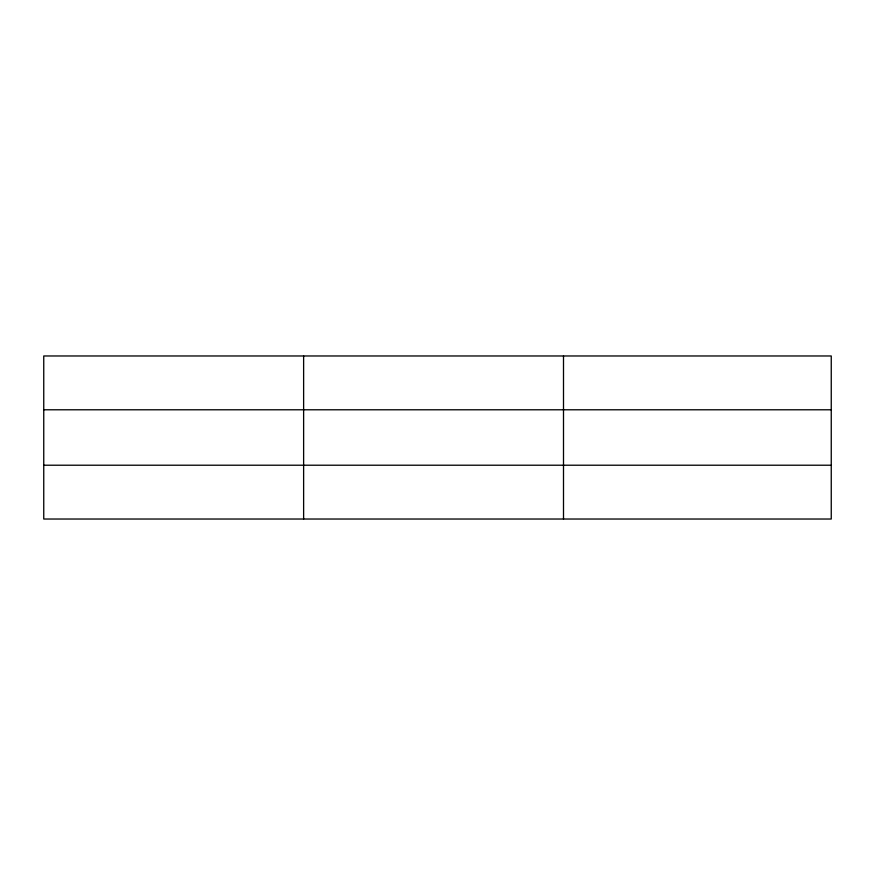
<?xml version="1.0" encoding="UTF-8"?>
<svg xmlns="http://www.w3.org/2000/svg" width="875" height="875" viewBox="0 0 875 875"><rect width="100%" height="100%" fill="white"/><g stroke="black" fill="none" stroke-linecap="round" stroke-linejoin="round"><path stroke-width="1.31" d="M303.625 355.972L303.625 519.028M563.5 355.972L563.5 519.028M831.25 465.216L831.25 519.028L43.75 519.028L43.75 355.972L831.25 355.972L831.25 465.216L43.75 465.216M43.75 409.784L831.25 409.784"/></g></svg>
